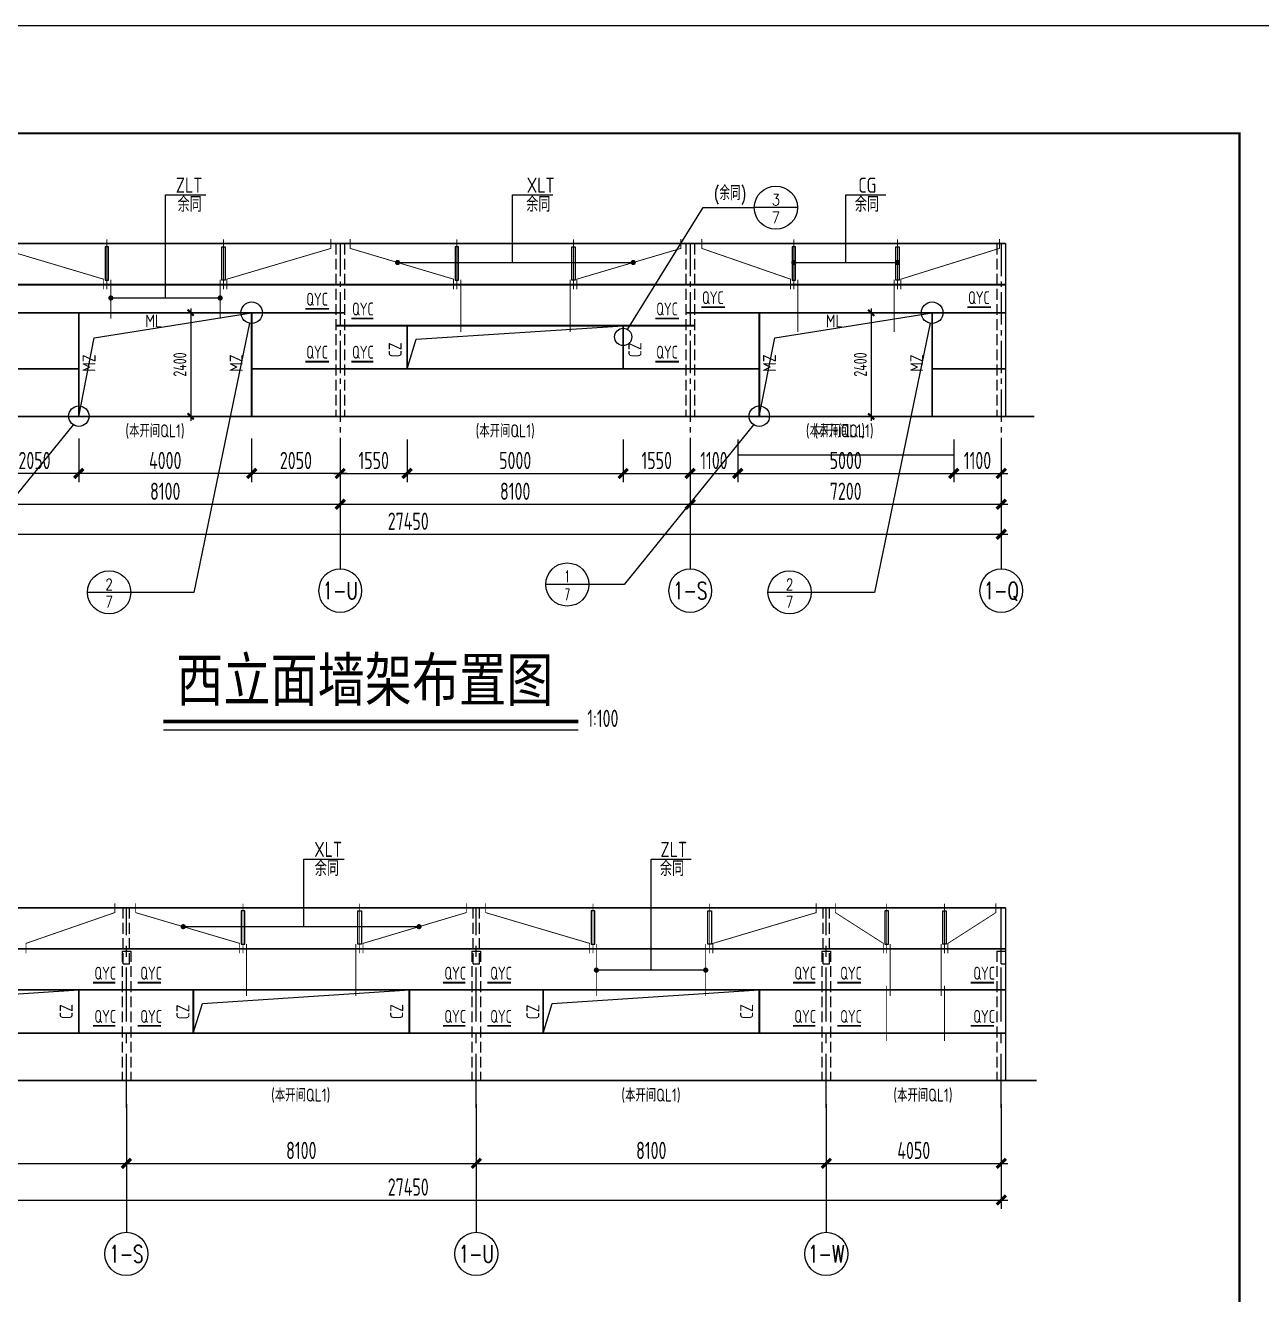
# Model space of a CAD drawing. Extents: x -321761 to 1215725, y 241863 to 438812.
# Drawn here: x 998625 to 1027238, y 271876 to 301263 of the extents above; entities that cross this region are included whole.
import ezdxf
from ezdxf.enums import TextEntityAlignment as Align

# ---------------------------------------------------------------- set-up
doc = ezdxf.new("R2010")
doc.units = 0
doc.header["$LTSCALE"] = 1000
for name, pattern in [('CENTER', [2, 1.25, -0.25, 0.25, -0.25]), ('CENTER2', [1.125, 0.75, -0.125, 0.125, -0.125]), ('DASH', [0.35, 0.25, -0.1])]:
    doc.linetypes.add(name, pattern=pattern)
doc.layers.get('0').update_dxf_attribs({"linetype": 'CONTINUOUS'})
doc.layers.get('Defpoints').update_dxf_attribs({"linetype": 'CONTINUOUS'})
for name, color, linetype in [('10', 7, 'CONTINUOUS'), ('AXIS', 253, 'CENTER'), ('AXIS_NUM', 7, 'CONTINUOUS'), ('BORDER', 7, 'CONTINUOUS'), ('DIM', 3, 'CONTINUOUS'), ('DIM_IDEN', 3, 'CONTINUOUS'), ('DIM_LEAD', 3, 'CONTINUOUS'), ('DIM_SYMB', 3, 'CONTINUOUS'), ('PUB_TEXT', 7, 'CONTINUOUS'), ('WINDOW', 4, 'CONTINUOUS'), ('屋面隅撑', 1, 'CONTINUOUS'), ('柱子', 3, 'CONTINUOUS'), ('标注文字', 3, 'CONTINUOUS'), ('檩条拉条', 253, 'CONTINUOUS')]:
    doc.layers.add(name, color=color, linetype=linetype)
doc.styles.add('_TCH_LABEL', font='COMPLEX', dxfattribs={"bigfont": 'GBCBIG'})
doc.styles.add('TESSDREN', font='tssdeng.shx', dxfattribs={"width": 0.7, "height": 300, "bigfont": 'tssdchn.shx'})
doc.styles.add('TSSD_Axis', font='Complex.shx', dxfattribs={"width": 0.7, "bigfont": 'hztxt.shx'})
doc.styles.add('TSSD_Dimension', font='Tssdeng.shx', dxfattribs={"width": 0.7, "bigfont": 'hztxt.shx'})
doc.styles.add('TSSD_Rein', font='Tssdeng.shx', dxfattribs={"width": 0.7, "bigfont": 'hztxt.shx'})
doc.styles.add('宋体', font='宋体', dxfattribs={"height": 3})
doc.dimstyles.new('TSSD_100_100$0', dxfattribs={"dimtxt": 300, "dimasz": 100, "dimexe": 100, "dimexo": 300, "dimgap": 100, "dimtad": 1, "dimdec": 0, "dimzin": 0, "dimdsep": 46, "dimtxsty": 'TSSD_Dimension', "dimblk": 'ARCHTICK', "dimcen": 0, "dimdle": 100, "dimclrd": 3, "dimclre": 3, "dimclrt": 7, "dimazin": 0, "dimtfac": 1, "dimtdec": 0, "dimtix": 1, "dimtmove": 2, "dimatfit": 3, "dimldrblk": 'ARCHTICK', "dimfxl": 1, "dimtolj": 1, "dimtzin": 0, "dimarcsym": 0})

# ---------------------------------------------------------------- blocks, each defined once
blk = doc.blocks.new('ts_axno')
at = {"color": 0, "linetype": 'ByBlock', "lineweight": -2}
blk.add_circle((0, 0), 0.5, dxfattribs=at)
at = {"color": 0, "linetype": 'ByBlock', "lineweight": -2, "style": 'TSSD_Axis', "width": 0.7}
blk.add_attdef('A', text='', height=0.6, dxfattribs=at).set_placement((0, 0), align=Align.MIDDLE_CENTER)
blk = doc.blocks.new('_ArchTick')
at = {"color": 0, "linetype": 'ByBlock', "const_width": 0.5}
blk.add_lwpolyline([(-0.71, -0.71), (0.71, 0.71)], dxfattribs=at)
blk = doc.blocks.new('*D596')
at = {"layer": 'Defpoints', "color": 0}
for p in [(993762, 276687), (1000962, 276687), (1000962, 274915)]:
    blk.add_point(p, dxfattribs=at)
at = {"layer": 'DIM', "color": 3, "lineweight": -2}
for p, q in [((993762, 276287), (993762, 274715)), ((1000962, 276287), (1000962, 274715)), ((993612, 274915), (1001112, 274915))]:
    blk.add_line(p, q, dxfattribs=at)
at = {"layer": 'DIM', "color": 3, "lineweight": -2, "xscale": 150, "yscale": 150, "zscale": 150, "rotation": 180}
blk.add_blockref('_ArchTick', (993762, 274915), dxfattribs=at)
at = {"layer": 'DIM', "color": 3, "lineweight": -2, "xscale": 150, "yscale": 150, "zscale": 150}
blk.add_blockref('_ArchTick', (1000962, 274915), dxfattribs=at)
at = {"layer": 'DIM', "color": 7, "insert": (997362, 275215), "char_height": 400, "attachment_point": 5, "style": 'TSSD_Dimension'}
blk.add_mtext('\\A1;7200', dxfattribs=at)
blk = doc.blocks.new('*D597')
at = {"layer": 'Defpoints', "color": 0}
for p in [(1000962, 276687), (1009062, 276687), (1009062, 274915)]:
    blk.add_point(p, dxfattribs=at)
at = {"layer": 'DIM', "color": 3, "lineweight": -2}
for p, q in [((1000962, 276287), (1000962, 274715)), ((1009062, 276287), (1009062, 274715)), ((1000812, 274915), (1009212, 274915))]:
    blk.add_line(p, q, dxfattribs=at)
at = {"layer": 'DIM', "color": 3, "lineweight": -2, "xscale": 150, "yscale": 150, "zscale": 150, "rotation": 180}
blk.add_blockref('_ArchTick', (1000962, 274915), dxfattribs=at)
at = {"layer": 'DIM', "color": 3, "lineweight": -2, "xscale": 150, "yscale": 150, "zscale": 150}
blk.add_blockref('_ArchTick', (1009062, 274915), dxfattribs=at)
at = {"layer": 'DIM', "color": 7, "insert": (1005012, 275215), "char_height": 400, "attachment_point": 5, "style": 'TSSD_Dimension'}
blk.add_mtext('\\A1;8100', dxfattribs=at)
blk = doc.blocks.new('*D598')
at = {"layer": 'Defpoints', "color": 0}
for p in [(1009062, 276687), (1017162, 276687), (1017162, 274915)]:
    blk.add_point(p, dxfattribs=at)
at = {"layer": 'DIM', "color": 3, "lineweight": -2}
for p, q in [((1009062, 276287), (1009062, 274715)), ((1017162, 276287), (1017162, 274715)), ((1008912, 274915), (1017312, 274915))]:
    blk.add_line(p, q, dxfattribs=at)
at = {"layer": 'DIM', "color": 3, "lineweight": -2, "xscale": 150, "yscale": 150, "zscale": 150, "rotation": 180}
blk.add_blockref('_ArchTick', (1009062, 274915), dxfattribs=at)
at = {"layer": 'DIM', "color": 3, "lineweight": -2, "xscale": 150, "yscale": 150, "zscale": 150}
blk.add_blockref('_ArchTick', (1017162, 274915), dxfattribs=at)
at = {"layer": 'DIM', "color": 7, "insert": (1013112, 275215), "char_height": 400, "attachment_point": 5, "style": 'TSSD_Dimension'}
blk.add_mtext('\\A1;8100', dxfattribs=at)
blk = doc.blocks.new('*D599')
at = {"layer": 'Defpoints', "color": 0}
for p in [(1017162, 276687), (1021212, 276687), (1021212, 274915)]:
    blk.add_point(p, dxfattribs=at)
at = {"layer": 'DIM', "color": 3, "lineweight": -2}
for p, q in [((1017162, 276287), (1017162, 274715)), ((1021212, 276287), (1021212, 274715)), ((1017012, 274915), (1021362, 274915))]:
    blk.add_line(p, q, dxfattribs=at)
at = {"layer": 'DIM', "color": 3, "lineweight": -2, "xscale": 150, "yscale": 150, "zscale": 150, "rotation": 180}
blk.add_blockref('_ArchTick', (1017162, 274915), dxfattribs=at)
at = {"layer": 'DIM', "color": 3, "lineweight": -2, "xscale": 150, "yscale": 150, "zscale": 150}
blk.add_blockref('_ArchTick', (1021212, 274915), dxfattribs=at)
at = {"layer": 'DIM', "color": 7, "insert": (1019187, 275215), "char_height": 400, "attachment_point": 5, "style": 'TSSD_Dimension'}
blk.add_mtext('\\A1;4050', dxfattribs=at)
blk = doc.blocks.new('*D600')
at = {"layer": 'Defpoints', "color": 0}
for p in [(993762, 276539), (1021212, 276387), (1021212, 274066)]:
    blk.add_point(p, dxfattribs=at)
at = {"layer": 'DIM', "color": 3, "lineweight": -2}
for p, q in [((993762, 276139), (993762, 273866)), ((1021212, 275987), (1021212, 273866)), ((993612, 274066), (1021362, 274066))]:
    blk.add_line(p, q, dxfattribs=at)
at = {"layer": 'DIM', "color": 3, "lineweight": -2, "xscale": 150, "yscale": 150, "zscale": 150, "rotation": 180}
blk.add_blockref('_ArchTick', (993762, 274066), dxfattribs=at)
at = {"layer": 'DIM', "color": 3, "lineweight": -2, "xscale": 150, "yscale": 150, "zscale": 150}
blk.add_blockref('_ArchTick', (1021212, 274066), dxfattribs=at)
at = {"layer": 'DIM', "color": 7, "insert": (1007487, 274366), "char_height": 400, "attachment_point": 5, "style": 'TSSD_Dimension'}
blk.add_mtext('\\A1;27450', dxfattribs=at)
blk = doc.blocks.new('*D607')
at = {"layer": 'Defpoints', "color": 0}
for p in [(1001549, 294610), (1001549, 292210), (1002451, 292210)]:
    blk.add_point(p, dxfattribs=at)
at = {"layer": 'DIM', "color": 3, "lineweight": -2}
for p, q in [((1001849, 294610), (1002551, 294610)), ((1002451, 294710), (1002451, 292110)), ((1001849, 292210), (1002551, 292210))]:
    blk.add_line(p, q, dxfattribs=at)
at = {"layer": 'DIM', "color": 3, "lineweight": -2, "xscale": 100, "yscale": 100, "zscale": 100}
for p, rotation in [((1002451, 294610), 90), ((1002451, 292210), 270)]:
    blk.add_blockref('_ArchTick', p, dxfattribs=dict(at, rotation=rotation))
at = {"layer": 'DIM', "color": 7, "insert": (1002201, 293410), "char_height": 300, "attachment_point": 5, "rotation": 90, "style": 'TSSD_Dimension'}
blk.add_mtext('\\A1;2400', dxfattribs=at)
blk = doc.blocks.new('*D608')
at = {"layer": 'Defpoints', "color": 0}
for p in [(1003862, 292097), (1005912, 292097), (1003862, 290889)]:
    blk.add_point(p, dxfattribs=at)
at = {"layer": 'DIM', "color": 3, "lineweight": -2}
for p, q in [((1003862, 291697), (1003862, 290689)), ((1005912, 291697), (1005912, 290689)), ((1006062, 290889), (1003712, 290889))]:
    blk.add_line(p, q, dxfattribs=at)
at = {"layer": 'DIM', "color": 3, "lineweight": -2, "xscale": 150, "yscale": 150, "zscale": 150, "rotation": 180}
blk.add_blockref('_ArchTick', (1003862, 290889), dxfattribs=at)
at = {"layer": 'DIM', "color": 3, "lineweight": -2, "xscale": 150, "yscale": 150, "zscale": 150}
blk.add_blockref('_ArchTick', (1005912, 290889), dxfattribs=at)
at = {"layer": 'DIM', "color": 7, "insert": (1004887, 291189), "char_height": 400, "attachment_point": 5, "style": 'TSSD_Dimension'}
blk.add_mtext('\\A1;2050', dxfattribs=at)
blk = doc.blocks.new('*D609')
at = {"layer": 'Defpoints', "color": 0}
for p in [(999862, 292097), (1003862, 292097), (999862, 290889)]:
    blk.add_point(p, dxfattribs=at)
at = {"layer": 'DIM', "color": 3, "lineweight": -2}
for p, q in [((999862, 291697), (999862, 290689)), ((1003862, 291697), (1003862, 290689)), ((1004012, 290889), (999712, 290889))]:
    blk.add_line(p, q, dxfattribs=at)
at = {"layer": 'DIM', "color": 3, "lineweight": -2, "xscale": 150, "yscale": 150, "zscale": 150, "rotation": 180}
blk.add_blockref('_ArchTick', (999862, 290889), dxfattribs=at)
at = {"layer": 'DIM', "color": 3, "lineweight": -2, "xscale": 150, "yscale": 150, "zscale": 150}
blk.add_blockref('_ArchTick', (1003862, 290889), dxfattribs=at)
at = {"layer": 'DIM', "color": 7, "insert": (1001862, 291189), "char_height": 400, "attachment_point": 5, "style": 'TSSD_Dimension'}
blk.add_mtext('\\A1;4000', dxfattribs=at)
blk = doc.blocks.new('*D610')
at = {"layer": 'Defpoints', "color": 0}
for p in [(997812, 292097), (999862, 292097), (997812, 290889)]:
    blk.add_point(p, dxfattribs=at)
at = {"layer": 'DIM', "color": 3, "lineweight": -2}
for p, q in [((997812, 291697), (997812, 290689)), ((999862, 291697), (999862, 290689)), ((1000012, 290889), (997662, 290889))]:
    blk.add_line(p, q, dxfattribs=at)
at = {"layer": 'DIM', "color": 3, "lineweight": -2, "xscale": 150, "yscale": 150, "zscale": 150, "rotation": 180}
blk.add_blockref('_ArchTick', (997812, 290889), dxfattribs=at)
at = {"layer": 'DIM', "color": 3, "lineweight": -2, "xscale": 150, "yscale": 150, "zscale": 150}
blk.add_blockref('_ArchTick', (999862, 290889), dxfattribs=at)
at = {"layer": 'DIM', "color": 7, "insert": (998837, 291189), "char_height": 400, "attachment_point": 5, "style": 'TSSD_Dimension'}
blk.add_mtext('\\A1;2050', dxfattribs=at)
blk = doc.blocks.new('*D613')
at = {"layer": 'Defpoints', "color": 0}
for p in [(997812, 291488), (1005912, 291488), (1005912, 290176)]:
    blk.add_point(p, dxfattribs=at)
at = {"layer": 'DIM', "color": 3, "lineweight": -2}
for p, q in [((997812, 291088), (997812, 289976)), ((1005912, 291088), (1005912, 289976)), ((997662, 290176), (1006062, 290176))]:
    blk.add_line(p, q, dxfattribs=at)
at = {"layer": 'DIM', "color": 3, "lineweight": -2, "xscale": 150, "yscale": 150, "zscale": 150, "rotation": 180}
blk.add_blockref('_ArchTick', (997812, 290176), dxfattribs=at)
at = {"layer": 'DIM', "color": 3, "lineweight": -2, "xscale": 150, "yscale": 150, "zscale": 150}
blk.add_blockref('_ArchTick', (1005912, 290176), dxfattribs=at)
at = {"layer": 'DIM', "color": 7, "insert": (1001862, 290476), "char_height": 400, "attachment_point": 5, "style": 'TSSD_Dimension'}
blk.add_mtext('\\A1;8100', dxfattribs=at)
blk = doc.blocks.new('*D614')
at = {"layer": 'Defpoints', "color": 0}
for p in [(1005912, 291488), (1014012, 291488), (1014012, 290176)]:
    blk.add_point(p, dxfattribs=at)
at = {"layer": 'DIM', "color": 3, "lineweight": -2}
for p, q in [((1005912, 291088), (1005912, 289976)), ((1014012, 291088), (1014012, 289976)), ((1005762, 290176), (1014162, 290176))]:
    blk.add_line(p, q, dxfattribs=at)
at = {"layer": 'DIM', "color": 3, "lineweight": -2, "xscale": 150, "yscale": 150, "zscale": 150, "rotation": 180}
blk.add_blockref('_ArchTick', (1005912, 290176), dxfattribs=at)
at = {"layer": 'DIM', "color": 3, "lineweight": -2, "xscale": 150, "yscale": 150, "zscale": 150}
blk.add_blockref('_ArchTick', (1014012, 290176), dxfattribs=at)
at = {"layer": 'DIM', "color": 7, "insert": (1009962, 290476), "char_height": 400, "attachment_point": 5, "style": 'TSSD_Dimension'}
blk.add_mtext('\\A1;8100', dxfattribs=at)
blk = doc.blocks.new('*D615')
at = {"layer": 'Defpoints', "color": 0}
for p in [(1014012, 291488), (1021212, 291488), (1021212, 290176)]:
    blk.add_point(p, dxfattribs=at)
at = {"layer": 'DIM', "color": 3, "lineweight": -2}
for p, q in [((1014012, 291088), (1014012, 289976)), ((1021212, 291088), (1021212, 289976)), ((1013862, 290176), (1021362, 290176))]:
    blk.add_line(p, q, dxfattribs=at)
at = {"layer": 'DIM', "color": 3, "lineweight": -2, "xscale": 150, "yscale": 150, "zscale": 150, "rotation": 180}
blk.add_blockref('_ArchTick', (1014012, 290176), dxfattribs=at)
at = {"layer": 'DIM', "color": 3, "lineweight": -2, "xscale": 150, "yscale": 150, "zscale": 150}
blk.add_blockref('_ArchTick', (1021212, 290176), dxfattribs=at)
at = {"layer": 'DIM', "color": 7, "insert": (1017612, 290476), "char_height": 400, "attachment_point": 5, "style": 'TSSD_Dimension'}
blk.add_mtext('\\A1;7200', dxfattribs=at)
blk = doc.blocks.new('*D616')
at = {"layer": 'Defpoints', "color": 0}
for p in [(993762, 290532), (1021212, 290532), (1021212, 289483)]:
    blk.add_point(p, dxfattribs=at)
at = {"layer": 'DIM', "color": 3, "lineweight": -2}
for p, q in [((993762, 290132), (993762, 289283)), ((1021212, 290132), (1021212, 289283)), ((993612, 289483), (1021362, 289483))]:
    blk.add_line(p, q, dxfattribs=at)
at = {"layer": 'DIM', "color": 3, "lineweight": -2, "xscale": 150, "yscale": 150, "zscale": 150, "rotation": 180}
blk.add_blockref('_ArchTick', (993762, 289483), dxfattribs=at)
at = {"layer": 'DIM', "color": 3, "lineweight": -2, "xscale": 150, "yscale": 150, "zscale": 150}
blk.add_blockref('_ArchTick', (1021212, 289483), dxfattribs=at)
at = {"layer": 'DIM', "color": 7, "insert": (1007487, 289783), "char_height": 400, "attachment_point": 5, "style": 'TSSD_Dimension'}
blk.add_mtext('\\A1;27450', dxfattribs=at)
blk = doc.blocks.new('*D623')
at = {"layer": 'Defpoints', "color": 0}
for p in [(1005912, 292075), (1007462, 292075), (1007462, 290889)]:
    blk.add_point(p, dxfattribs=at)
at = {"layer": 'DIM', "color": 3, "lineweight": -2}
for p, q in [((1005912, 291675), (1005912, 290689)), ((1007462, 291675), (1007462, 290689)), ((1005762, 290889), (1007612, 290889))]:
    blk.add_line(p, q, dxfattribs=at)
at = {"layer": 'DIM', "color": 3, "lineweight": -2, "xscale": 150, "yscale": 150, "zscale": 150, "rotation": 180}
blk.add_blockref('_ArchTick', (1005912, 290889), dxfattribs=at)
at = {"layer": 'DIM', "color": 3, "lineweight": -2, "xscale": 150, "yscale": 150, "zscale": 150}
blk.add_blockref('_ArchTick', (1007462, 290889), dxfattribs=at)
at = {"layer": 'DIM', "color": 7, "insert": (1006687, 291189), "char_height": 400, "attachment_point": 5, "style": 'TSSD_Dimension'}
blk.add_mtext('\\A1;1550', dxfattribs=at)
blk = doc.blocks.new('*D624')
at = {"layer": 'Defpoints', "color": 0}
for p in [(1007462, 292075), (1012462, 292075), (1012462, 290889)]:
    blk.add_point(p, dxfattribs=at)
at = {"layer": 'DIM', "color": 3, "lineweight": -2}
for p, q in [((1007462, 291675), (1007462, 290689)), ((1012462, 291675), (1012462, 290689)), ((1007312, 290889), (1012612, 290889))]:
    blk.add_line(p, q, dxfattribs=at)
at = {"layer": 'DIM', "color": 3, "lineweight": -2, "xscale": 150, "yscale": 150, "zscale": 150, "rotation": 180}
blk.add_blockref('_ArchTick', (1007462, 290889), dxfattribs=at)
at = {"layer": 'DIM', "color": 3, "lineweight": -2, "xscale": 150, "yscale": 150, "zscale": 150}
blk.add_blockref('_ArchTick', (1012462, 290889), dxfattribs=at)
at = {"layer": 'DIM', "color": 7, "insert": (1009962, 291189), "char_height": 400, "attachment_point": 5, "style": 'TSSD_Dimension'}
blk.add_mtext('\\A1;5000', dxfattribs=at)
blk = doc.blocks.new('*D625')
at = {"layer": 'Defpoints', "color": 0}
for p in [(1012462, 292075), (1014012, 292075), (1014012, 290889)]:
    blk.add_point(p, dxfattribs=at)
at = {"layer": 'DIM', "color": 3, "lineweight": -2}
for p, q in [((1012462, 291675), (1012462, 290689)), ((1014012, 291675), (1014012, 290689)), ((1012312, 290889), (1014162, 290889))]:
    blk.add_line(p, q, dxfattribs=at)
at = {"layer": 'DIM', "color": 3, "lineweight": -2, "xscale": 150, "yscale": 150, "zscale": 150, "rotation": 180}
blk.add_blockref('_ArchTick', (1012462, 290889), dxfattribs=at)
at = {"layer": 'DIM', "color": 3, "lineweight": -2, "xscale": 150, "yscale": 150, "zscale": 150}
blk.add_blockref('_ArchTick', (1014012, 290889), dxfattribs=at)
at = {"layer": 'DIM', "color": 7, "insert": (1013237, 291189), "char_height": 400, "attachment_point": 5, "style": 'TSSD_Dimension'}
blk.add_mtext('\\A1;1550', dxfattribs=at)
blk = doc.blocks.new('*D626')
at = {"layer": 'Defpoints', "color": 0}
for p in [(1014012, 292075), (1015112, 292075), (1015112, 290889)]:
    blk.add_point(p, dxfattribs=at)
at = {"layer": 'DIM', "color": 3, "lineweight": -2}
for p, q in [((1014012, 291675), (1014012, 290689)), ((1015112, 291675), (1015112, 290689)), ((1013862, 290889), (1015262, 290889))]:
    blk.add_line(p, q, dxfattribs=at)
at = {"layer": 'DIM', "color": 3, "lineweight": -2, "xscale": 150, "yscale": 150, "zscale": 150, "rotation": 180}
blk.add_blockref('_ArchTick', (1014012, 290889), dxfattribs=at)
at = {"layer": 'DIM', "color": 3, "lineweight": -2, "xscale": 150, "yscale": 150, "zscale": 150}
blk.add_blockref('_ArchTick', (1015112, 290889), dxfattribs=at)
at = {"layer": 'DIM', "color": 7, "insert": (1014562, 291189), "char_height": 400, "attachment_point": 5, "style": 'TSSD_Dimension'}
blk.add_mtext('\\A1;1100', dxfattribs=at)
blk = doc.blocks.new('*D627')
at = {"layer": 'Defpoints', "color": 0}
for p in [(1015112, 292075), (1020112, 292075), (1020112, 290889)]:
    blk.add_point(p, dxfattribs=at)
at = {"layer": 'DIM', "color": 3, "lineweight": -2}
for p, q in [((1015112, 291675), (1015112, 290689)), ((1020112, 291675), (1020112, 290689)), ((1014962, 290889), (1020262, 290889))]:
    blk.add_line(p, q, dxfattribs=at)
at = {"layer": 'DIM', "color": 3, "lineweight": -2, "xscale": 150, "yscale": 150, "zscale": 150, "rotation": 180}
blk.add_blockref('_ArchTick', (1015112, 290889), dxfattribs=at)
at = {"layer": 'DIM', "color": 3, "lineweight": -2, "xscale": 150, "yscale": 150, "zscale": 150}
blk.add_blockref('_ArchTick', (1020112, 290889), dxfattribs=at)
at = {"layer": 'DIM', "color": 7, "insert": (1017612, 291189), "char_height": 400, "attachment_point": 5, "style": 'TSSD_Dimension'}
blk.add_mtext('\\A1;5000', dxfattribs=at)
blk = doc.blocks.new('*D628')
at = {"layer": 'Defpoints', "color": 0}
for p in [(1020112, 292075), (1021212, 292075), (1021212, 290889)]:
    blk.add_point(p, dxfattribs=at)
at = {"layer": 'DIM', "color": 3, "lineweight": -2}
for p, q in [((1020112, 291675), (1020112, 290689)), ((1021212, 291675), (1021212, 290689)), ((1019962, 290889), (1021362, 290889))]:
    blk.add_line(p, q, dxfattribs=at)
at = {"layer": 'DIM', "color": 3, "lineweight": -2, "xscale": 150, "yscale": 150, "zscale": 150, "rotation": 180}
blk.add_blockref('_ArchTick', (1020112, 290889), dxfattribs=at)
at = {"layer": 'DIM', "color": 3, "lineweight": -2, "xscale": 150, "yscale": 150, "zscale": 150}
blk.add_blockref('_ArchTick', (1021212, 290889), dxfattribs=at)
at = {"layer": 'DIM', "color": 7, "insert": (1020662, 291189), "char_height": 400, "attachment_point": 5, "style": 'TSSD_Dimension'}
blk.add_mtext('\\A1;1100', dxfattribs=at)
blk = doc.blocks.new('*D861')
at = {"layer": 'Defpoints', "color": 0}
for p in [(1017299, 294610), (1017299, 292210), (1018201, 292210)]:
    blk.add_point(p, dxfattribs=at)
at = {"layer": 'DIM', "color": 3, "lineweight": -2}
for p, q in [((1017599, 294610), (1018301, 294610)), ((1018201, 294710), (1018201, 292110)), ((1017599, 292210), (1018301, 292210))]:
    blk.add_line(p, q, dxfattribs=at)
at = {"layer": 'DIM', "color": 3, "lineweight": -2, "xscale": 100, "yscale": 100, "zscale": 100}
for p, rotation in [((1018201, 294610), 90), ((1018201, 292210), 270)]:
    blk.add_blockref('_ArchTick', p, dxfattribs=dict(at, rotation=rotation))
at = {"layer": 'DIM', "color": 7, "insert": (1017951, 293410), "char_height": 300, "attachment_point": 5, "rotation": 90, "style": 'TSSD_Dimension'}
blk.add_mtext('\\A1;2400', dxfattribs=at)

msp = doc.modelspace()

# ---------------------------------------------------------------- linework, layer by layer
for p, q in [((993662.2, 296209.7), (1021312.2, 296209.7)), ((1021312.2, 280831.4), (993662.2, 280831.4))]:
    msp.add_line(p, q)
at = {"const_width": 40}
for points in [[(993662.2, 296209.7), (1021312.2, 296209.7)], [(993662.2, 295259.7), (1021312.2, 295259.7)], [(1006012.2, 294609.7), (997712.2, 294609.7)], [(1021312.2, 294609.7), (1013912.2, 294609.7)], [(1005812.2, 294309.7), (1014112.2, 294309.7)], [(993662.2, 293309.7), (999862.2, 293309.7)], [(1003862.2, 293309.7), (1015612.2, 293309.7)], [(1019612.2, 293309.7), (1021312.2, 293309.7)], [(1021975.2, 292209.7), (992943.3, 292209.7)], [(1021312.2, 280831.4), (993662.2, 280831.4)], [(1021312.2, 279881.4), (993662.2, 279881.4)], [(1021312.2, 278931.4), (993662.2, 278931.4)], [(1021312.2, 277931.4), (993662.2, 277931.4)], [(992417.7, 276831.4), (1022031.2, 276831.4)]]:
    msp.add_lwpolyline(points, dxfattribs=at)
for points in [[(999862.2, 294609.7), (1003862.2, 294609.7), (1003862.2, 292209.7), (999862.2, 292209.7)], [(1015612.2, 294609.7), (1019612.2, 294609.7), (1019612.2, 292209.7), (1015612.2, 292209.7)], [(1007462.2, 294309.7), (1012462.2, 294309.7), (1012462.2, 293309.7), (1007462.2, 293309.7)], [(994862.2, 278931.4), (999862.2, 278931.4), (999862.2, 277931.4), (994862.2, 277931.4)], [(1002512.2, 278931.4), (1007512.2, 278931.4), (1007512.2, 277931.4), (1002512.2, 277931.4)], [(1010612.2, 278931.4), (1015612.2, 278931.4), (1015612.2, 277931.4), (1010612.2, 277931.4)]]:
    msp.add_lwpolyline(points, close=True, dxfattribs=at)
at = {"layer": '10'}
msp.add_line((1015112.2, 291321.9), (1020112.2, 291321.9), dxfattribs=at)
at = {"layer": 'AXIS', "linetype": 'CENTER2'}
for p, q in [((1005912.2, 296209.7), (1005912.2, 290250.7)), ((1014012.2, 296209.7), (1014012.2, 290250.7)), ((1021212.2, 296209.7), (1021212.2, 290250.7))]:
    msp.add_line(p, q, dxfattribs=at)
at = {"layer": 'AXIS', "color": 3, "linetype": 'ByBlock'}
for p, q in [((1005912.2, 291469.3), (1005912.2, 288674.2)), ((1014012.2, 291469.3), (1014012.2, 288674.2)), ((1021212.2, 291469.3), (1021212.2, 288674.2)), ((1000962.2, 275523.2), (1000962.2, 273318.8)), ((1009062.2, 275523.2), (1009062.2, 273318.8)), ((1017162.2, 275523.2), (1017162.2, 273318.8))]:
    msp.add_line(p, q, dxfattribs=at)
at = {"layer": 'AXIS'}
for p, q in [((1000962.2, 276198), (1000962.2, 280831.4)), ((1009062.2, 276198), (1009062.2, 280831.4)), ((1017162.2, 276198), (1017162.2, 280831.4)), ((1021212.2, 276198), (1021212.2, 280831.4))]:
    msp.add_line(p, q, dxfattribs=at)
at = {"layer": 'BORDER'}
msp.add_lwpolyline([(985725.4, 241862.6), (985725.4, 301262.6), (1027725.4, 301262.6), (1027725.4, 241862.6)], close=True, dxfattribs=at)
at = {"layer": 'BORDER', "const_width": 50}
msp.add_lwpolyline([(986725.4, 242862.6), (986725.4, 298762.6), (1026725.4, 298762.6), (1026725.4, 242862.6)], close=True, dxfattribs=at)
at = {"layer": 'DIM_IDEN'}
for p, q in [((1012558.7, 294224.5), (1014311.9, 297042.4)), ((1014311.9, 297042.4), (1015496.3, 297042.4)), ((1016496.3, 297042.4), (1015496.3, 297042.4)), ((1003814.2, 294365.1), (1002527.8, 288135.9)), ((1019564.2, 294365.1), (1018277.8, 288135.9)), ((999730.8, 292017.7), (996735.8, 288317.7)), ((1015480.8, 292017.7), (1012485.8, 288317.7)), ((1011668.1, 288317.7), (1010668.1, 288317.7)), ((1012485.8, 288317.7), (1011668.1, 288317.7)), ((1001063.3, 288135.9), (1000063.3, 288135.9)), ((1002527.8, 288135.9), (1001063.3, 288135.9)), ((1016813.3, 288135.9), (1015813.3, 288135.9)), ((1018277.8, 288135.9), (1016813.3, 288135.9))]:
    msp.add_line(p, q, dxfattribs=at)
for centre, radius in [((1015996.3, 297042.4), 500), ((1003862.2, 294609.7), 249.2), ((1019612.2, 294609.7), 249.2), ((1012462.2, 294049.9), 199.4), ((999861.9, 292214.3), 236.3), ((1015611.9, 292214.3), 236.3), ((1000563.3, 288135.9), 500), ((1011168.1, 288317.7), 500), ((1016313.3, 288135.9), 500)]:
    msp.add_circle(centre, radius, dxfattribs=at)
at = {"layer": 'DIM_LEAD'}
for points in [[(1001868.1, 294950.8), (1001868.1, 297338.8), (1002799.7, 297338.8)], [(1009902.4, 295772.9), (1009902.4, 297338.8), (1010834, 297338.8)], [(1017612.2, 295772.9), (1017612.2, 297338.8), (1018543.9, 297338.8)], [(1007239.5, 295772.9), (1012694.4, 295772.9)], [(1016412.2, 295772.9), (1018812.2, 295772.9)], [(1000602.6, 294950.8), (1003133.5, 294950.8)], [(1005072.1, 280394.7), (1005072.1, 281960.5), (1006003.7, 281960.5)], [(1013106.4, 279390.3), (1013106.4, 281960.5), (1014038, 281960.5)], [(1007735, 280394.7), (1002280.1, 280394.7)], [(1014371.8, 279390.3), (1011840.9, 279390.3)]]:
    msp.add_lwpolyline(points, dxfattribs=at)
at = {"layer": 'DIM_LEAD', "const_width": 60}
for points in [[(1007269.5, 295772.9, 1), (1007209.5, 295772.9, 1)], [(1012724.4, 295772.9, 1), (1012664.4, 295772.9, 1)], [(1016442.2, 295772.9, 1), (1016382.2, 295772.9, 1)], [(1018842.2, 295772.9, 1), (1018782.2, 295772.9, 1)], [(1000632.6, 294950.8, 1), (1000572.6, 294950.8, 1)], [(1003163.5, 294950.8, 1), (1003103.5, 294950.8, 1)], [(1002250.1, 280394.7, -1), (1002310.1, 280394.7, -1)], [(1007705, 280394.7, -1), (1007765, 280394.7, -1)], [(1011810.9, 279390.3, -1), (1011870.9, 279390.3, -1)], [(1014341.8, 279390.3, -1), (1014401.8, 279390.3, -1)]]:
    msp.add_lwpolyline(points, format="xyb", close=True, dxfattribs=at)
at = {"layer": 'DIM_SYMB', "const_width": 80}
msp.add_lwpolyline([(1001820.3, 285145.4), (1011422.5, 285145.4)], dxfattribs=at)
at = {"layer": 'DIM_SYMB'}
msp.add_lwpolyline([(1001820.3, 284950.5), (1011422.5, 284950.5)], dxfattribs=at)
at = {"layer": 'WINDOW', "color": 6}
for points in [[(999862.2, 292209.7), (1000219.6, 294026.4), (1003862.2, 294609.7)], [(1015612.2, 292209.7), (1015969.6, 294026.4), (1019612.2, 294609.7)]]:
    msp.add_lwpolyline(points, dxfattribs=at)
at = {"layer": '屋面隅撑', "const_width": 40}
for points in [[(1014269.2, 294738.2), (1014814.9, 294738.2)], [(1020427.5, 294738.2), (1020973.2, 294738.2)], [(1005108.4, 294702.9), (1005654.2, 294702.9)], [(1006169.3, 294477), (1006680.7, 294477)], [(1013208.4, 294477), (1013754.2, 294477)], [(1005108.4, 293477), (1005654.2, 293477)], [(1006169.3, 293477), (1006680.7, 293477)], [(1013208.4, 293477), (1013754.2, 293477)], [(1000705.1, 279098.8), (1000193.7, 279098.8)], [(1001766, 279098.8), (1001220.3, 279098.8)], [(1008805.1, 279098.8), (1008293.7, 279098.8)], [(1009866, 279098.8), (1009320.3, 279098.8)], [(1016905.1, 279098.8), (1016393.7, 279098.8)], [(1017966, 279098.8), (1017420.3, 279098.8)], [(1021046.5, 279098.8), (1020500.7, 279098.8)], [(1000705.1, 278098.8), (1000193.7, 278098.8)], [(1001766, 278098.8), (1001220.3, 278098.8)], [(1008805.1, 278098.8), (1008293.7, 278098.8)], [(1009866, 278098.8), (1009320.3, 278098.8)], [(1016905.1, 278098.8), (1016393.7, 278098.8)], [(1017966, 278098.8), (1017420.3, 278098.8)], [(1021046.5, 278098.8), (1020500.7, 278098.8)]]:
    msp.add_lwpolyline(points, dxfattribs=at)
at = {"layer": '柱子', "linetype": 'DASH'}
for p, q in [((1005812.2, 296209.7), (1005812.2, 292209.7)), ((1006012.2, 296209.7), (1006012.2, 292209.7)), ((1013912.2, 296209.7), (1013912.2, 292209.7)), ((1014112.2, 296209.7), (1014112.2, 292209.7)), ((1021112.2, 296209.7), (1021112.2, 292209.7)), ((1000887.2, 279531.4), (1000887.2, 280831.4)), ((1001037.2, 279531.4), (1001037.2, 280831.4)), ((1008987.2, 279531.4), (1008987.2, 280831.4)), ((1009137.2, 279531.4), (1009137.2, 280831.4)), ((1017087.2, 279531.4), (1017087.2, 280831.4)), ((1017237.2, 279531.4), (1017237.2, 280831.4)), ((1000862.2, 279831.4), (1000862.2, 276831.4)), ((1001062.2, 279831.4), (1001062.2, 276831.4)), ((1008962.2, 279831.4), (1008962.2, 276831.4)), ((1009162.2, 279831.4), (1009162.2, 276831.4)), ((1017062.2, 279831.4), (1017062.2, 276831.4)), ((1017262.2, 279831.4), (1017262.2, 276831.4)), ((1021112.2, 279831.4), (1021112.2, 276831.4))]:
    msp.add_line(p, q, dxfattribs=at)
at = {"layer": '柱子'}
for p, q in [((1021312.2, 296209.7), (1021312.2, 292209.7)), ((1021212.2, 279531.4), (1021212.2, 280831.4)), ((1021312.2, 280831.4), (1021312.2, 276831.4)), ((1000862.2, 279831.4), (1001062.2, 279831.4)), ((1008962.2, 279831.4), (1009162.2, 279831.4)), ((1017062.2, 279831.4), (1017262.2, 279831.4)), ((1021112.2, 279831.4), (1021312.2, 279831.4)), ((1000887.2, 279531.4), (1001037.2, 279531.4)), ((1008987.2, 279531.4), (1009137.2, 279531.4)), ((1017087.2, 279531.4), (1017237.2, 279531.4)), ((1021212.2, 279531.4), (1021312.2, 279531.4))]:
    msp.add_line(p, q, dxfattribs=at)
at = {"layer": '柱子', "color": 0}
for points in [[(1007462.2, 293309.7), (1007671, 293994.5), (1012462.2, 294309.7)], [(994862.2, 277931.4), (995071, 278616.2), (999862.2, 278931.4)], [(1002512.2, 277931.4), (1002721, 278616.2), (1007512.2, 278931.4)], [(1010612.2, 277931.4), (1010821, 278616.2), (1015612.2, 278931.4)]]:
    msp.add_lwpolyline(points, dxfattribs=at)
at = {"layer": '檩条拉条', "color": 1, "const_width": 20}
for points in [[(998044.7, 296314), (998044.7, 296099.2), (1000435.8, 295386.6), (1000435.8, 295153.4)], [(1000512.2, 295153.7), (1000512.2, 296309.7)], [(1003212.2, 295153.7), (1003212.2, 296309.7)], [(1005697, 296314), (1005697, 296099.2), (1003288.6, 295386.6), (1003288.6, 295153.4)], [(1006144.7, 296314), (1006144.7, 296099.2), (1008535.8, 295386.6), (1008535.8, 295153.4)], [(1008612.2, 295153.7), (1008612.2, 296309.7)], [(1011312.2, 295153.7), (1011312.2, 296309.7)], [(1013797, 296314), (1013797, 296099.2), (1011388.6, 295386.6), (1011388.6, 295153.4)], [(1014280.8, 296314), (1014280.8, 296099.2), (1016335.8, 295386.6), (1016335.8, 295153.4)], [(1016412.2, 295153.7), (1016412.2, 296309.7)], [(1018812.2, 295153.7), (1018812.2, 296309.7)], [(1021169.3, 296314), (1021169.3, 296099.2), (1018888.6, 295386.6), (1018888.6, 295153.4)], [(1000602.6, 294475.1), (1000602.6, 295372.4)], [(1003133.5, 294475.1), (1003133.5, 295372.4)], [(1008702.6, 294164.8), (1008702.6, 295372.4)], [(1011233.5, 294164.8), (1011233.5, 295372.4)], [(1016502.6, 294164.8), (1016502.6, 295372.4)], [(1018733.5, 294164.8), (1018733.5, 295372.4)], [(1000693.7, 280935.8), (1000693.7, 280720.9), (998638.6, 280008.3), (998638.6, 279775.1)], [(1001177.5, 280935.8), (1001177.5, 280720.9), (1003585.8, 280008.3), (1003585.8, 279775.1)], [(1003662.2, 279775.4), (1003662.2, 280931.5)], [(1006362.2, 279775.4), (1006362.2, 280931.5)], [(1008829.7, 280935.8), (1008829.7, 280720.9), (1006438.6, 280008.3), (1006438.6, 279775.1)], [(1009277.5, 280935.8), (1009277.5, 280720.9), (1011685.8, 280008.3), (1011685.8, 279775.1)], [(1011762.2, 279775.4), (1011762.2, 280931.5)], [(1014462.2, 279775.4), (1014462.2, 280931.5)], [(1016929.7, 280935.8), (1016929.7, 280720.9), (1014538.6, 280008.3), (1014538.6, 279775.1)], [(1017373.2, 280935.8), (1017373.2, 280720.9), (1018484.1, 280008.3), (1018484.1, 279775.1)], [(1018560.6, 279775.4), (1018560.6, 280931.5)], [(1019900.7, 279775.4), (1019900.7, 280931.5)], [(1021088.1, 280935.8), (1021088.1, 280720.9), (1019977.1, 280008.3), (1019977.1, 279775.1)], [(1003740.9, 278786.5), (1003740.9, 279994.1)], [(1006271.8, 278786.5), (1006271.8, 279994.1)], [(1011840.9, 278786.5), (1011840.9, 279994.1)], [(1014371.8, 278786.5), (1014371.8, 279994.1)], [(1018639.3, 278786.5), (1018639.3, 279994.1)], [(1019822, 278786.5), (1019822, 279994.1)], [(1018560.6, 277746.8), (1018560.6, 279031.5)], [(1019900.7, 277746.8), (1019900.7, 279031.5)]]:
    msp.add_lwpolyline(points, dxfattribs=at)
at = {"layer": '檩条拉条', "color": 3}
for points in [[(1000472.2, 295365), (1000552.2, 295365), (1000552.2, 296137.1), (1000472.2, 296137.1)], [(1003252.2, 295365), (1003172.2, 295365), (1003172.2, 296137.1), (1003252.2, 296137.1)], [(1008572.2, 295365), (1008652.2, 295365), (1008652.2, 296137.1), (1008572.2, 296137.1)], [(1011352.2, 295365), (1011272.2, 295365), (1011272.2, 296137.1), (1011352.2, 296137.1)], [(1016372.2, 295365), (1016452.2, 295365), (1016452.2, 296137.1), (1016372.2, 296137.1)], [(1018852.2, 295365), (1018772.2, 295365), (1018772.2, 296137.1), (1018852.2, 296137.1)], [(1003622.2, 279986.8), (1003702.2, 279986.8), (1003702.2, 280758.8), (1003622.2, 280758.8)], [(1006402.2, 279986.8), (1006322.2, 279986.8), (1006322.2, 280758.8), (1006402.2, 280758.8)], [(1011722.2, 279986.8), (1011802.2, 279986.8), (1011802.2, 280758.8), (1011722.2, 280758.8)], [(1014502.2, 279986.8), (1014422.2, 279986.8), (1014422.2, 280758.8), (1014502.2, 280758.8)], [(1018520.6, 279986.8), (1018600.6, 279986.8), (1018600.6, 280758.8), (1018520.6, 280758.8)], [(1019940.7, 279986.8), (1019860.7, 279986.8), (1019860.7, 280758.8), (1019940.7, 280758.8)]]:
    msp.add_lwpolyline(points, close=True, dxfattribs=at)

# ---------------------------------------------------------------- block references
at = {"layer": 'AXIS_NUM'}
ref = msp.add_blockref('ts_axno', (1005912.2, 288174.2), dxfattribs=dict(at, xscale=-1000, yscale=1000, zscale=1000))
ref.add_attrib('8', '1-U', dxfattribs={"height": 400, "style": 'TSSD_Axis', "width": 0.7}).set_placement((1005912.2, 288174.2), align=Align.MIDDLE_CENTER)
ref = msp.add_blockref('ts_axno', (1014012.2, 288174.2), dxfattribs=dict(at, xscale=-1000, yscale=1000, zscale=1000))
ref.add_attrib('8', '1-S', dxfattribs={"height": 400, "style": 'TSSD_Axis', "width": 0.7}).set_placement((1014012.2, 288174.2), align=Align.MIDDLE_CENTER)
ref = msp.add_blockref('ts_axno', (1021212.2, 288174.2), dxfattribs=dict(at, xscale=-1000, yscale=1000, zscale=1000))
ref.add_attrib('8', '1-Q', dxfattribs={"height": 400, "style": 'TSSD_Axis', "width": 0.7}).set_placement((1021212.2, 288174.2), align=Align.MIDDLE_CENTER)
ref = msp.add_blockref('ts_axno', (1000962.2, 272818.8), dxfattribs=dict(at, xscale=1000, yscale=1000, zscale=1000))
ref.add_attrib('8', '1-S', dxfattribs={"height": 400, "style": 'TSSD_Axis', "width": 0.7}).set_placement((1000962.2, 272818.8), align=Align.MIDDLE_CENTER)
ref = msp.add_blockref('ts_axno', (1009062.2, 272818.8), dxfattribs=dict(at, xscale=1000, yscale=1000, zscale=1000))
ref.add_attrib('8', '1-U', dxfattribs={"height": 400, "style": 'TSSD_Axis', "width": 0.7}).set_placement((1009062.2, 272818.8), align=Align.MIDDLE_CENTER)
ref = msp.add_blockref('ts_axno', (1017162.2, 272818.8), dxfattribs=dict(at, xscale=1000, yscale=1000, zscale=1000))
ref.add_attrib('8', '1-W', dxfattribs={"height": 400, "style": 'TSSD_Axis', "width": 0.7}).set_placement((1017162.2, 272818.8), align=Align.MIDDLE_CENTER)

# ---------------------------------------------------------------- texts
at = {"layer": 'PUB_TEXT'}
for s, height, style, width, p in [('(', 297.5, '_TCH_LABEL', 0.705882, (1014564.6, 297219.6)), (')', 297.5, '_TCH_LABEL', 0.705882, (1015182.3, 297216.7)), ('西立面墙架布置图', 1000, '宋体', 0.8, (1002116.6, 285615.1)), ('1:100', 400, 'TESSDREN', 0.7, (1011630.9, 285018.2))]:
    msp.add_text(s, height=height, dxfattribs=dict(at, style=style, width=width)).set_placement(p)
at = {"layer": 'PUB_TEXT', "style": '_TCH_LABEL'}
msp.add_text('余同', height=337.59, dxfattribs=at).set_placement((1014690.8, 297216.7))
for s, height, width, p, p2 in [('3', 257.7, 1.142857, (1015898.1, 297093.9), (1016094.5, 297093.9)), ('7', 257.7, 1.142857, (1015898.1, 296685.8), (1016094.5, 296685.8)), ('7', 267.7, 0.642857, (1011110.7, 287952.8), (1011225.4, 287952.8))]:
    msp.add_text(s, height=height, dxfattribs=dict(at, width=width)).set_placement(p, p2, align=Align.FIT)
for s, height, p, p2 in [('1', 267.7, (1011110.7, 288371.2), (1011225.4, 288371.2)), ('2', 261, (1000476.3, 288188.1), (1000650.3, 288188.1)), ('2', 261, (1016226.3, 288188.1), (1016400.3, 288188.1)), ('7', 261, (1000476.3, 287784.4), (1000650.3, 287784.4)), ('7', 261, (1016226.3, 287784.4), (1016400.3, 287784.4))]:
    msp.add_text(s, height=height, dxfattribs=at).set_placement(p, p2, align=Align.FIT)
at = {"layer": 'WINDOW', "color": 6, "style": 'TSSD_Rein', "width": 0.8}
for p in [(1001402.2, 294268.9), (1017152.2, 294268.9)]:
    msp.add_text('ML', height=300, dxfattribs=at).set_placement(p)
for s, p in [('CZ', (1007333.7, 293578.2)), ('CZ', (1012884.3, 293578.2)), ('MZ', (1000248.3, 293241)), ('MZ', (1003654.4, 293241)), ('MZ', (1015998.3, 293241)), ('MZ', (1019404.4, 293241)), ('CZ', (999719.2, 278257.6)), ('CZ', (1007369.2, 278257.6)), ('CZ', (1015469.2, 278257.6)), ('CZ', (1002422.5, 278249.9)), ('CZ', (1010522.5, 278249.9))]:
    msp.add_text(s, height=300, rotation=90, dxfattribs=at).set_placement(p)
at = {"layer": '屋面隅撑', "color": 3, "style": 'TSSD_Rein', "width": 0.7}
for p in [(1005128, 294772.1, 100), (1014288.7, 294807.5, 100), (1020447, 294807.5, 100), (1006188.8, 294546.3, 100), (1013228, 294546.3, 100), (1005128, 293546.3, 100), (1006188.8, 293546.3, 100), (1013228, 293546.3, 100), (1000225.2, 279168.1, 100), (1001286.1, 279168.1, 100), (1008325.2, 279168.1, 100), (1009386.1, 279168.1, 100), (1016425.2, 279168.1, 100), (1017486.1, 279168.1, 100), (1020566.6, 279168.1, 100), (1000225.2, 278168.1, 100), (1001286.1, 278168.1, 100), (1008325.2, 278168.1, 100), (1009386.1, 278168.1, 100), (1016425.2, 278168.1, 100), (1017486.1, 278168.1, 100), (1020566.6, 278168.1, 100)]:
    msp.add_text('QYC', height=300, dxfattribs=at).set_placement(p)
at = {"layer": '标注文字', "style": 'TSSD_Rein', "width": 0.8}
for s, height, p in [('ZLT', 350, (1002108.2, 297386.8)), ('XLT', 350, (1010230.6, 297387.9)), ('CG', 350, (1017903.1, 297387.9)), ('余同', 350, (1002147.5, 296946.8)), ('余同', 350, (1010217.3, 296947.9)), ('余同', 350, (1017823.6, 296947.9)), ('(本开间QL1)', 300, (1000939.8, 291724.7)), ('(本开间QL1)', 300, (1009045.3, 291724.7)), ('(本开间QL1)', 300, (1016689.8, 291724.7)), ('(本开间QL1)', 300, (1016887.2, 291724.7)), ('XLT', 350, (1005311.6, 282009.6)), ('ZLT', 350, (1013326.6, 282008.5)), ('余同', 350, (1005322.4, 281569.6)), ('余同', 350, (1013311.8, 281568.5)), ('(本开间QL1)', 300, (1004313.7, 276346.5)), ('(本开间QL1)', 300, (1012419.3, 276346.5)), ('(本开间QL1)', 300, (1018714.5, 276346.5))]:
    msp.add_text(s, height=height, dxfattribs=at).set_placement(p)

# ---------------------------------------------------------------- dimensions: what is measured, and where the dimension line sits
at = {"layer": 'DIM'}
for base, p1, p2, picture, middle in [((1002451.4, 292209.7), (1001548.6, 294609.7), (1001548.6, 292209.7), '*D607', (1002201.4, 293409.7)), ((1018201.4, 292209.7), (1017298.6, 294609.7), (1017298.6, 292209.7), '*D861', (1017951.4, 293409.7))]:
    dim = msp.add_linear_dim(base=base, p1=p1, p2=p2, angle=90, dimstyle='TSSD_100_100$0', dxfattribs=at)
    dim.commit()
    dim.dimension.update_dxf_attribs({"geometry": picture, "text_midpoint": middle})
for base, p1, p2, picture, middle in [((997812.2, 290889.5), (999862.2, 292097.5), (997812.2, 292097.5), '*D610', (998837.2, 291189.5)), ((999862.2, 290889.5), (1003862.2, 292097.5), (999862.2, 292097.5), '*D609', (1001862.2, 291189.5)), ((1003862.2, 290889.5), (1005912.2, 292097.5), (1003862.2, 292097.5), '*D608', (1004887.2, 291189.5))]:
    dim = msp.add_linear_dim(base=base, p1=p1, p2=p2, angle=180, dimstyle='TSSD_100_100$0', override={"dimtxt": 400, "dimasz": 150, "dimexe": 200, "dimexo": 400, "dimdle": 150}, dxfattribs=at)
    dim.commit()
    dim.dimension.update_dxf_attribs({"geometry": picture, "text_midpoint": middle})
for base, p1, p2, picture, middle in [((1007462.2, 290889.5), (1005912.2, 292074.5), (1007462.2, 292074.5), '*D623', (1006687.2, 291189.5)), ((1012462.2, 290889.5), (1007462.2, 292074.5), (1012462.2, 292074.5), '*D624', (1009962.2, 291189.5)), ((1014012.2, 290889.5), (1012462.2, 292074.5), (1014012.2, 292074.5), '*D625', (1013237.2, 291189.5)), ((1015112.2, 290889.5), (1014012.2, 292074.5), (1015112.2, 292074.5), '*D626', (1014562.2, 291189.5)), ((1020112.2, 290889.5), (1015112.2, 292074.5), (1020112.2, 292074.5), '*D627', (1017612.2, 291189.5)), ((1021212.2, 290889.5), (1020112.2, 292074.5), (1021212.2, 292074.5), '*D628', (1020662.2, 291189.5)), ((1005912.2, 290175.5), (997812.2, 291487.8), (1005912.2, 291487.8), '*D613', (1001862.2, 290475.5)), ((1014012.2, 290175.5), (1005912.2, 291487.8), (1014012.2, 291487.8), '*D614', (1009962.2, 290475.5)), ((1021212.2, 290175.5), (1014012.2, 291487.8), (1021212.2, 291487.8), '*D615', (1017612.2, 290475.5)), ((1021212.2, 289482.6), (993762.2, 290531.7), (1021212.2, 290531.7), '*D616', (1007487.2, 289782.6)), ((1000962.2, 274915.4), (993762.2, 276686.8), (1000962.2, 276686.8), '*D596', (997362.2, 275215.4)), ((1021212.2, 274065.8), (993762.2, 276539.1), (1021212.2, 276386.8), '*D600', (1007487.2, 274365.8)), ((1009062.2, 274915.4), (1000962.2, 276686.8), (1009062.2, 276686.8), '*D597', (1005012.2, 275215.4)), ((1017162.2, 274915.4), (1009062.2, 276686.8), (1017162.2, 276686.8), '*D598', (1013112.2, 275215.4)), ((1021212.2, 274915.4), (1017162.2, 276686.8), (1021212.2, 276686.8), '*D599', (1019187.2, 275215.4))]:
    dim = msp.add_linear_dim(base=base, p1=p1, p2=p2, dimstyle='TSSD_100_100$0', override={"dimtxt": 400, "dimasz": 150, "dimexe": 200, "dimexo": 400, "dimdle": 150}, dxfattribs=at)
    dim.commit()
    dim.dimension.update_dxf_attribs({"geometry": picture, "text_midpoint": middle})

doc.saveas('drawing.dxf')
